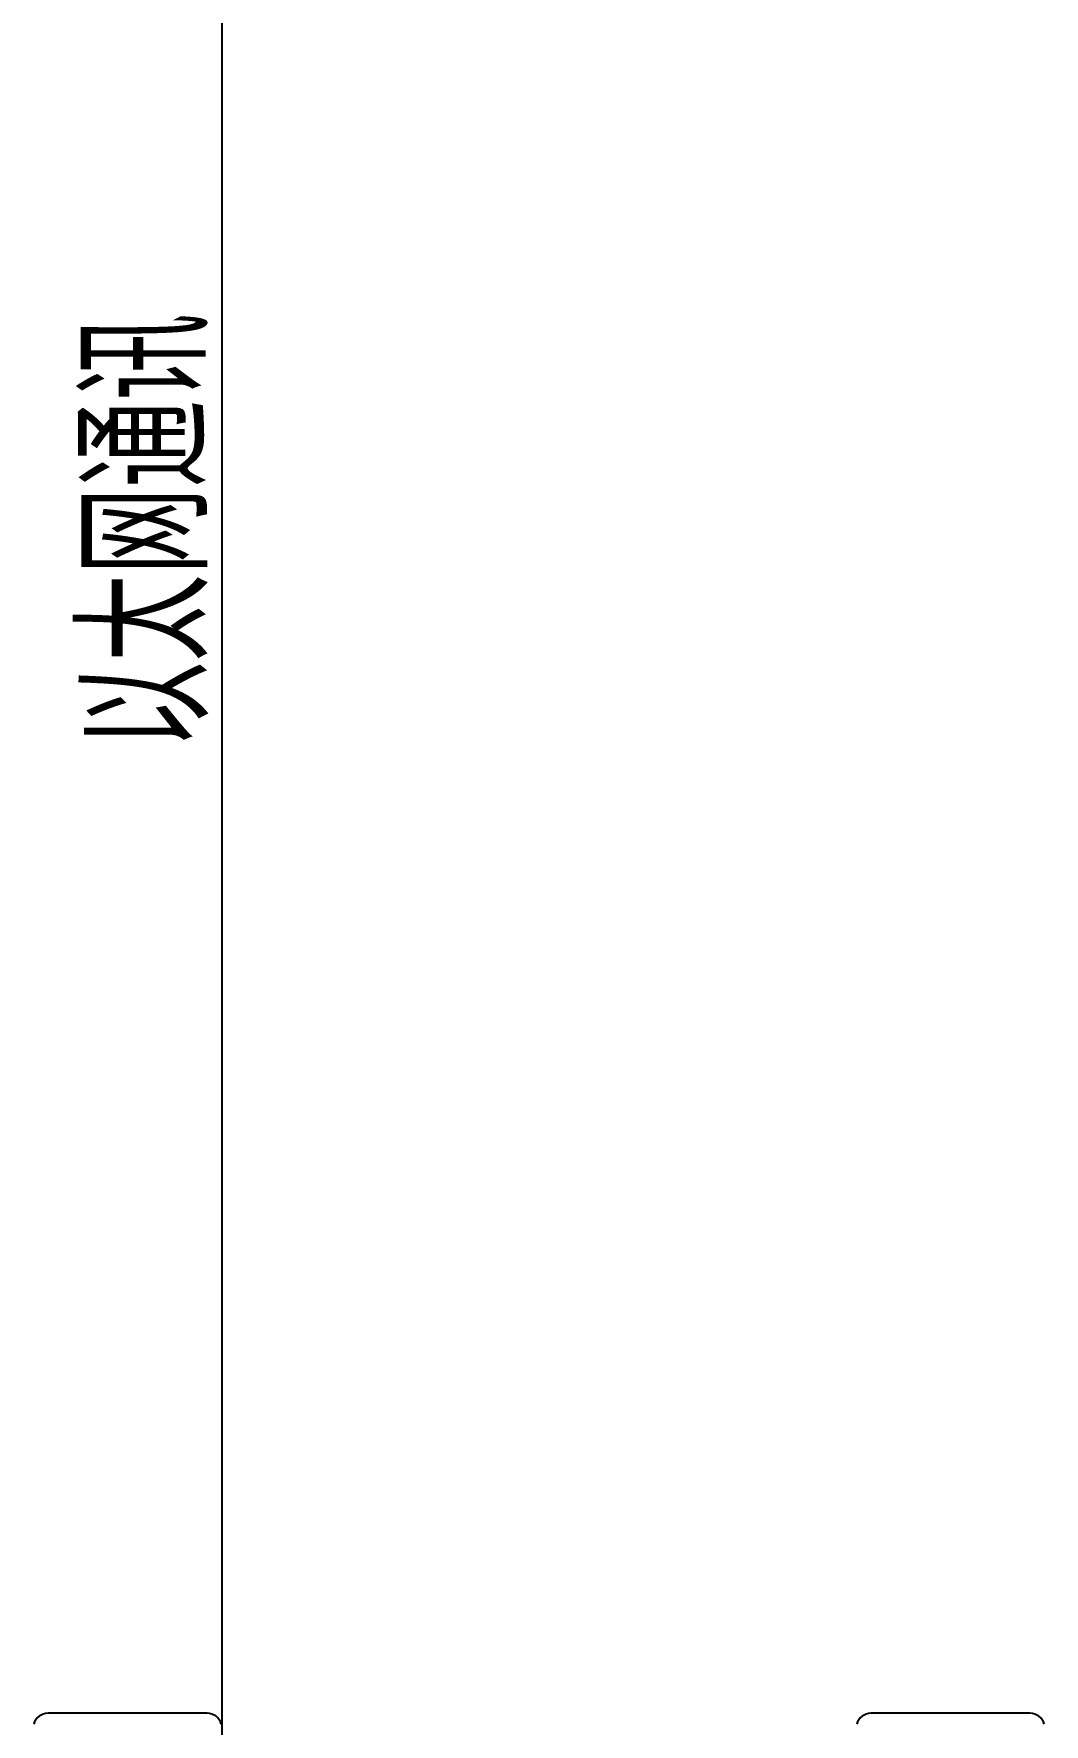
# Model space of a CAD drawing. Header units: millimetres. Extents: x 30557 to 235556, y -116603 to -73383.
# Drawn here: x 36216.2 to 36422.9, y -74450.3 to -74104.4 of the extents above; entities that cross this region are included whole.
import ezdxf
from ezdxf.enums import TextEntityAlignment as Align

# ---------------------------------------------------------------- set-up
doc = ezdxf.new("R2010")
doc.units = ezdxf.units.MM
doc.layers.add('DRAW', color=7, linetype='Continuous')
doc.styles.add('supcon', font='sceie.shx', dxfattribs={"width": 0.75, "height": 40, "bigfont": 'sceic.shx'})

# ---------------------------------------------------------------- blocks, each defined once
blk = doc.blocks.new('1756-A13-Z')
at = {"color": 7, "linetype": 'Continuous'}
for p, q in [((75.2, 24.06), (48.08, 24.06)), ((215.51, 24.06), (188.4, 24.06))]:
    blk.add_line(p, q, dxfattribs=at)
for centre, start, end in [((48.08, 21.56), 90, 165), ((75.2, 21.56), 15, 90), ((188.4, 21.56), 90, 165), ((215.51, 21.56), 15, 90)]:
    blk.add_arc(centre, 2.51, start, end, dxfattribs=at)

msp = doc.modelspace()

# ---------------------------------------------------------------- linework, layer by layer
at = {"layer": 'DRAW', "color": 3, "linetype": 'Continuous'}
msp.add_line((36254.72, -74467.42), (36254.73, -74032), dxfattribs=at)

# ---------------------------------------------------------------- block references
at = {"xscale": 1.2, "yscale": 1.2, "zscale": 1.2}
msp.add_blockref('1756-A13-Z', (36161.41, -74476.95), dxfattribs=at)

# ---------------------------------------------------------------- texts
at = {"color": 3, "style": 'supcon', "width": 0.75}
msp.add_text('以太网通讯', height=25, rotation=90, dxfattribs=at).set_placement((36238.19, -74206.15, 4.1), align=Align.MIDDLE)

doc.saveas('drawing.dxf')
